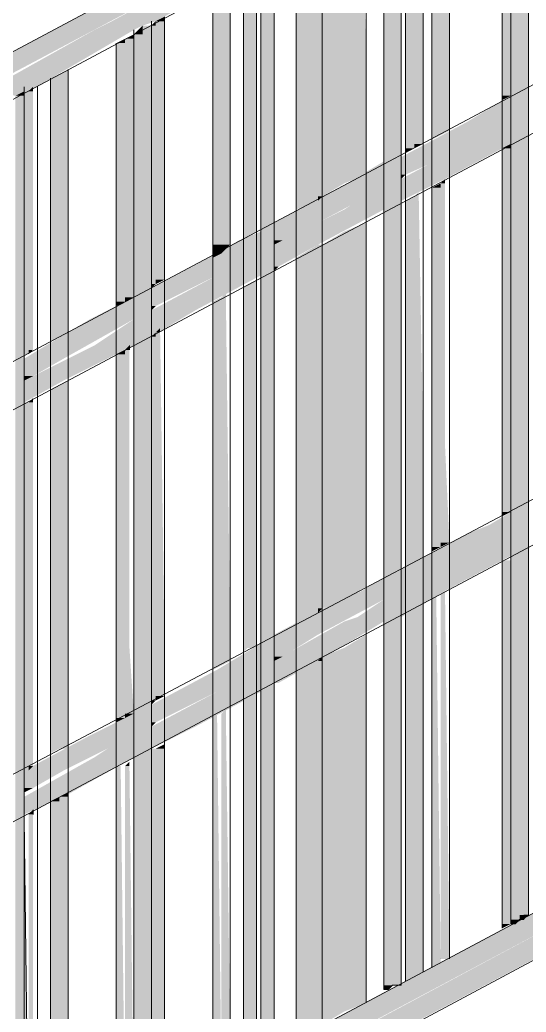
# Model space of a CAD drawing. Header units: millimetres. Extents: x -11345 to 411485, y -9810 to 73012.
# Drawn here: x 114604 to 115093, y -2140 to -1182 of the extents above; entities that cross this region are included whole.
import ezdxf

# ---------------------------------------------------------------- set-up
doc = ezdxf.new("R2010")
doc.units = ezdxf.units.MM
doc.layers.add('PDF _Ограждение', color=7, linetype='Continuous', true_color=0x7f7f7f)

msp = doc.modelspace()

# ---------------------------------------------------------------- hatches: boundary and pattern name
at = {"layer": 'PDF _Ограждение', "transparency": 33554559}
for points in [[(115018.73883, -1034.85652), (115001.80841, -1043.32173), (115001.80841, -1297.27809), (115018.73883, -1288.81288)], [(114824.03895, -1136.43906), (114819.80635, -1140.67167), (114819.80635, -1394.62803), (114824.03895, -1390.39543), (114832.50417, -1386.16282), (114832.50417, -1132.20646)], [(114650.50211, -1229.5564), (114633.57168, -1238.02161), (114633.57168, -1491.97797), (114650.50211, -1483.51276)], [(114984.87798, -1352.30197), (114976.41277, -1356.53458), (114976.41277, -1712.07349), (114993.3432, -1703.60827), (114993.3432, -1593.56052), (114989.11059, -1352.30197), (114989.11059, -1348.06937)], [(114824.03895, -1436.95409), (114819.80635, -1441.1867), (114819.80635, -1792.493), (114824.03895, -1788.2604), (114832.50417, -1788.2604), (114832.50417, -1432.72149)], [(114798.64332, -1449.65191), (114790.17811, -1453.88452), (114790.17811, -1809.42343), (114807.10853, -1800.95821), (114807.10853, -1788.2604), (114802.87592, -1449.65191), (114802.87592, -1445.41931)], [(114650.50211, -1530.07143), (114633.57168, -1538.53664), (114633.57168, -1889.84294), (114642.03689, -1885.61033), (114650.50211, -1885.61033)], [(114993.3432, -1745.93434), (114976.41277, -1754.39955), (114976.41277, -2109.93846), (114993.3432, -2101.47324)], [(114824.03895, -1834.81906), (114819.80635, -1839.05167), (114819.80635, -2194.59058), (114824.03895, -2190.35797), (114828.27156, -2190.35797), (114832.50417, -2186.12536), (114832.50417, -1830.58646)]]:
    msp.add_hatch(color=256, dxfattribs=at).paths.add_polyline_path(points)
h = msp.add_hatch(color=256, dxfattribs=at)
h.paths.add_polyline_path([(115006.04102, -1741.70173), (115006.04102, -1737.46912), (115001.80841, -1741.70173), (115001.80841, -2097.24064), (115010.27362, -2093.00803)])
h.paths.add_polyline_path([(115010.27362, -1737.46912), (115010.27362, -2088.77543), (115018.73883, -2088.77543), (115014.50623, -1737.46912), (115014.50623, -1733.23652)])
h = msp.add_hatch(color=256, dxfattribs=at)
h.paths.add_polyline_path([(114798.64332, -1851.74949), (114798.64332, -2207.28839), (114807.10853, -2203.05579), (114807.10853, -2173.42755), (114802.87592, -1851.74949), (114802.87592, -1847.51688)])
h.paths.add_polyline_path([(114794.41071, -1855.98209), (114794.41071, -1851.74949), (114790.17811, -1855.98209), (114790.17811, -2207.28839), (114798.64332, -2207.28839)])

# ---------------------------------------------------------------- linework, layer by layer
at = {"layer": 'PDF _Ограждение', "color": 7, "lineweight": 9}
for points in [[(114358.45229, -1386.16282), (115568.97762, -738.5741), (116055.72732, -738.5741), (116055.72732, -721.64367), (116055.72732, -700.48064), (115556.2798, -700.48064), (114358.45229, -1339.60415), (114358.45229, -1343.83676), (114358.45229, -1348.06937), (114358.45229, -1352.30197), (114358.45229, -1356.53458), (114358.45229, -1360.76718), (114358.45229, -1369.2324), (114358.45229, -1373.465), (114358.45229, -1377.69761), (114358.45229, -1381.93022), (114278.03277, -1381.93022), (114278.03277, -1360.76718), (114278.03277, -1339.60415)], [(115094.92574, -988.29785), (115094.92574, -2046.44936), (115090.69314, -2046.44936), (115090.69314, -2050.68197), (115086.46053, -2050.68197), (115082.22792, -2054.91458), (115077.99532, -2054.91458), (115077.99532, -996.76306)], [(114972.18017, -1051.78694), (114972.18017, -2109.93846), (114972.18017, -2114.17106), (114967.94756, -2114.17106), (114963.71495, -2114.17106), (114959.48235, -2118.40367), (114955.24974, -2118.40367), (114955.24974, -1060.25216)], [(114849.43459, -1115.27603), (114849.43459, -2177.66015), (114845.20199, -2177.66015), (114845.20199, -2181.89276), (114840.96938, -2181.89276), (114836.73677, -2186.12536), (114836.73677, -1123.74125)], [(114730.92162, -1182.99773), (114730.92162, -2241.14924), (114726.68902, -2241.14924), (114726.68902, -2245.38185), (114722.45641, -2245.38185), (114718.2238, -2249.61446), (114713.9912, -2249.61446), (114713.9912, -1191.46294)], [(114608.17605, -1246.48682), (114608.17605, -2304.63833), (114608.17605, -2308.87094), (114603.94344, -2308.87094), (114599.71083, -2308.87094), (114595.47823, -2313.10355), (114591.24562, -2313.10355), (114591.24562, -1254.95203)], [(116055.72732, -1800.95821), (115556.2798, -1800.95821), (114358.45229, -2440.08173)], [(114358.45229, -2486.64039), (115568.97762, -1839.05167), (116055.72732, -1839.05167)], [(115001.80841, -2097.24064), (115001.80841, -2097.24064)], [(114976.41277, -2109.93846), (114976.41277, -2109.93846)]]:
    msp.add_lwpolyline(points, dxfattribs=at)
at = {"layer": 'PDF _Ограждение', "color": 7, "lineweight": 9, "ltscale": 1.212939}
for points in [[(115547.81459, -1005.22828), (114388.08053, -1623.18876)], [(114388.08053, -1669.74743), (115564.74501, -1043.32173)], [(115547.81459, -1407.32585), (114388.08053, -2021.05373)], [(114388.08053, -2067.6124), (115564.74501, -1441.1867)]]:
    msp.add_lwpolyline(points, dxfattribs=at)
at = {"layer": 'PDF _Ограждение', "color": 7, "lineweight": 9, "ltscale": 3.555878}
for points in [[(115069.53011, -1005.22828), (115069.53011, -2059.14718)], [(115018.73883, -1034.85652), (115018.73883, -2088.77543)], [(115001.80841, -2097.24064), (115001.80841, -1043.32173)], [(114993.3432, -2101.47324), (114993.3432, -1047.55434)], [(114972.18017, -2109.93846), (114972.18017, -1056.01955)], [(114976.41277, -1056.01955), (114976.41277, -2109.93846)], [(114955.24974, -1064.48476), (114955.24974, -2118.40367)], [(114938.31932, -1077.18258), (114938.31932, -2131.10149)], [(114895.99326, -2253.84706), (114895.99326, -1098.34561)], [(114870.59762, -1111.04343), (114870.59762, -2164.96233)], [(114849.43459, -2177.66015), (114849.43459, -1123.74125)], [(114832.50417, -1132.20646), (114832.50417, -2186.12536)], [(114836.73677, -1132.20646), (114836.73677, -2186.12536)], [(114807.10853, -2203.05579), (114807.10853, -1144.90428)], [(114819.80635, -2194.59058), (114819.80635, -1140.67167)], [(114790.17811, -1153.36949), (114790.17811, -2211.521)], [(114743.61944, -1178.76512), (114743.61944, -2232.68403)], [(114697.06077, -1204.16076), (114697.06077, -2258.07967)], [(114650.50211, -1229.5564), (114650.50211, -2283.4753)], [(114633.57168, -2291.94052), (114633.57168, -1238.02161)], [(114620.87386, -2300.40573), (114620.87386, -1246.48682)]]:
    msp.add_lwpolyline(points, dxfattribs=at)
msp.add_lwpolyline([(114713.9912, -2249.61446), (114713.9912, -1195.69555)], close=True, dxfattribs=at)
at = {"layer": 'PDF _Ограждение', "lineweight": 0}
for points in [[(115077.99532, -1254.95203), (115077.99532, -1254.95203), (115077.99532, -1254.95203)], [(114972.18017, -1356.53458), (114972.18017, -1356.53458), (114972.18017, -1356.53458)], [(114730.92162, -1487.74537), (114730.92162, -1487.74537), (114730.92162, -1487.74537)], [(114608.17605, -1551.23446), (114608.17605, -1551.23446), (114608.17605, -1551.23446)], [(115077.99532, -1657.04961), (115077.99532, -1657.04961), (115077.99532, -1657.04961)], [(115077.99532, -1703.60827), (115077.99532, -1703.60827), (115077.99532, -1703.60827)], [(114972.18017, -1758.63215), (114972.18017, -1758.63215), (114972.18017, -1758.63215)], [(114730.92162, -1885.61033), (114730.92162, -1885.61033), (114730.92162, -1885.61033)], [(115069.53011, -2059.14718), (115069.53011, -2059.14718), (115069.53011, -2059.14718)], [(115077.99532, -2054.91458), (115077.99532, -2054.91458), (115077.99532, -2054.91458)], [(115010.27362, -2088.77543), (115010.27362, -2088.77543), (115010.27362, -2088.77543)], [(115001.80841, -2097.24064), (115001.80841, -2097.24064), (115001.80841, -2097.24064)], [(114976.41277, -2109.93846), (114976.41277, -2109.93846), (114976.41277, -2109.93846)]]:
    msp.add_lwpolyline(points, close=True, dxfattribs=at)
for points in [[(114709.75859, -1500.44318), (114709.75859, -1496.21058), (114709.75859, -1500.44318)], [(114743.61944, -1885.61033), (114743.61944, -1881.37773), (114743.61944, -1885.61033)], [(114616.64126, -1949.09943), (114616.64126, -1944.86682), (114616.64126, -1949.09943)], [(114612.40865, -2287.70791), (114608.17605, -1953.33203), (114612.40865, -2287.70791)]]:
    msp.add_lwpolyline(points, dxfattribs=at)
at = {"layer": 'PDF _Ограждение', "transparency": 33554559}
for points in [[(115518.18635, -721.64367), (114396.54574, -1339.60415), (114358.45229, -1339.60415)], [(115560.51241, -721.64367), (115518.18635, -721.64367), (114396.54574, -1339.60415)], [(115094.92574, -996.76306), (115086.46053, -996.76306), (115094.92574, -2046.44936)], [(115086.46053, -996.76306), (115094.92574, -2046.44936), (115086.46053, -2046.44936)], [(115077.99532, -1005.22828), (115069.53011, -1005.22828), (115077.99532, -1208.39337)], [(115069.53011, -1005.22828), (115077.99532, -1208.39337), (115069.53011, -1208.39337)], [(115086.46053, -1000.99567), (115077.99532, -1000.99567), (115086.46053, -2050.68197)], [(115077.99532, -1000.99567), (115086.46053, -2050.68197), (115077.99532, -2050.68197)], [(114993.3432, -1051.78694), (114984.87798, -1051.78694), (114993.3432, -1208.39337)], [(114984.87798, -1051.78694), (114993.3432, -1208.39337), (114984.87798, -1208.39337)], [(114972.18017, -1060.25216), (114963.71495, -1060.25216), (114972.18017, -2114.17106)], [(114963.71495, -1060.25216), (114972.18017, -2114.17106), (114963.71495, -2114.17106)], [(114984.87798, -1056.01955), (114976.41277, -1056.01955), (114984.87798, -1208.39337)], [(114976.41277, -1056.01955), (114984.87798, -1208.39337), (114976.41277, -1208.39337)], [(114963.71495, -1064.48476), (114955.24974, -1064.48476), (114963.71495, -2114.17106)], [(114955.24974, -1064.48476), (114963.71495, -2114.17106), (114955.24974, -2114.17106)], [(114934.08671, -1085.64779), (114917.15629, -1085.64779), (114938.31932, -1208.39337)], [(114917.15629, -1085.64779), (114938.31932, -1208.39337), (114917.15629, -1208.39337)], [(114917.15629, -1098.34561), (114895.99326, -1098.34561), (114917.15629, -1208.39337)], [(114895.99326, -1098.34561), (114917.15629, -1208.39337), (114895.99326, -1208.39337)], [(114891.76065, -1111.04343), (114870.59762, -1111.04343), (114891.76065, -1208.39337)], [(114870.59762, -1111.04343), (114891.76065, -1208.39337), (114870.59762, -1208.39337)], [(114895.99326, -1102.57822), (114891.76065, -1102.57822), (114895.99326, -1208.39337)], [(114891.76065, -1102.57822), (114895.99326, -1208.39337), (114891.76065, -1208.39337)], [(114794.41071, -1127.97385), (114735.15423, -1182.99773), (114692.82817, -1182.99773)], [(114836.73677, -1127.97385), (114794.41071, -1127.97385), (114735.15423, -1182.99773)], [(114849.43459, -1123.74125), (114845.20199, -1123.74125), (114849.43459, -2177.66015)], [(114845.20199, -1123.74125), (114849.43459, -2177.66015), (114845.20199, -2177.66015)], [(114845.20199, -1132.20646), (114836.73677, -1132.20646), (114845.20199, -2181.89276)], [(114836.73677, -1132.20646), (114845.20199, -2181.89276), (114836.73677, -2181.89276)], [(114798.64332, -1149.13688), (114798.64332, -1398.86064), (114807.10853, -1398.86064)], [(114798.64332, -1149.13688), (114807.10853, -1149.13688), (114807.10853, -1398.86064)], [(114798.64332, -1153.36949), (114790.17811, -1153.36949), (114798.64332, -1398.86064)], [(114790.17811, -1153.36949), (114798.64332, -1398.86064), (114790.17811, -1398.86064)], [(114743.61944, -1178.76512), (114743.61944, -1182.99773), (114735.15423, -1182.99773)], [(114684.36296, -1187.23034), (114713.9912, -1191.46294), (114675.89774, -1191.46294)], [(114692.82817, -1182.99773), (114722.45641, -1187.23034), (114684.36296, -1187.23034)], [(114722.45641, -1187.23034), (114684.36296, -1187.23034), (114713.9912, -1191.46294)], [(114735.15423, -1182.99773), (114692.82817, -1182.99773), (114722.45641, -1187.23034)], [(114722.45641, -1187.23034), (114722.45641, -1195.69555), (114713.9912, -1195.69555)], [(114730.92162, -1187.23034), (114722.45641, -1187.23034), (114722.45641, -1187.23034)], [(114730.92162, -1187.23034), (114722.45641, -1187.23034), (114730.92162, -2241.14924)], [(114722.45641, -1187.23034), (114730.92162, -2241.14924), (114722.45641, -2241.14924)], [(114735.15423, -1182.99773), (114735.15423, -1187.23034), (114730.92162, -1187.23034)], [(114735.15423, -1187.23034), (114730.92162, -1187.23034), (114735.15423, -1398.86064)], [(114730.92162, -1187.23034), (114735.15423, -1398.86064), (114730.92162, -1398.86064)], [(114743.61944, -1182.99773), (114735.15423, -1182.99773), (114743.61944, -1398.86064)], [(114735.15423, -1182.99773), (114743.61944, -1398.86064), (114735.15423, -1398.86064)], [(114675.89774, -1191.46294), (114612.40865, -1250.71943), (114570.08259, -1250.71943)], [(114713.9912, -1191.46294), (114675.89774, -1191.46294), (114612.40865, -1250.71943)], [(114713.9912, -1195.69555), (114713.9912, -1199.92815), (114705.52599, -1199.92815)], [(114722.45641, -1195.69555), (114713.9912, -1195.69555), (114722.45641, -2245.38185)], [(114713.9912, -1195.69555), (114722.45641, -2245.38185), (114713.9912, -2245.38185)], [(114705.52599, -1199.92815), (114705.52599, -1204.16076), (114697.06077, -1204.16076)], [(114705.52599, -1204.16076), (114697.06077, -1204.16076), (114705.52599, -1398.86064)], [(114697.06077, -1204.16076), (114705.52599, -1398.86064), (114697.06077, -1398.86064)], [(114713.9912, -1199.92815), (114705.52599, -1199.92815), (114713.9912, -1398.86064)], [(114705.52599, -1199.92815), (114713.9912, -1398.86064), (114705.52599, -1398.86064)], [(114870.59762, -1208.39337), (114870.59762, -1356.53458), (114891.76065, -1356.53458)], [(114870.59762, -1208.39337), (114891.76065, -1208.39337), (114891.76065, -1356.53458)], [(114891.76065, -1208.39337), (114891.76065, -1352.30197), (114895.99326, -1352.30197)], [(114891.76065, -1208.39337), (114895.99326, -1208.39337), (114895.99326, -1352.30197)], [(114895.99326, -1208.39337), (114895.99326, -1339.60415), (114917.15629, -1339.60415)], [(114895.99326, -1208.39337), (114917.15629, -1208.39337), (114917.15629, -1339.60415)], [(114917.15629, -1208.39337), (114917.15629, -1331.13894), (114938.31932, -1331.13894)], [(114917.15629, -1208.39337), (114938.31932, -1208.39337), (114938.31932, -1331.13894)], [(114976.41277, -1208.39337), (114976.41277, -1305.74331), (114984.87798, -1305.74331)], [(114976.41277, -1208.39337), (114984.87798, -1208.39337), (114984.87798, -1305.74331)], [(114984.87798, -1208.39337), (114984.87798, -1301.5107), (114993.3432, -1301.5107)], [(114984.87798, -1208.39337), (114993.3432, -1208.39337), (114993.3432, -1301.5107)], [(115069.53011, -1208.39337), (115069.53011, -1254.95203), (115077.99532, -1254.95203)], [(115069.53011, -1208.39337), (115077.99532, -1208.39337), (115077.99532, -1254.95203)], [(115077.99532, -1208.39337), (115077.99532, -1254.95203), (115077.99532, -1254.95203)], [(114612.40865, -1250.71943), (114570.08259, -1250.71943), (114599.71083, -1254.95203)], [(114608.17605, -1250.71943), (114608.17605, -1254.95203), (114599.71083, -1254.95203)], [(114608.17605, -1254.95203), (114599.71083, -1254.95203), (114608.17605, -2173.42755)], [(114599.71083, -1254.95203), (114608.17605, -2173.42755), (114599.71083, -2173.42755)], [(114612.40865, -1250.71943), (114608.17605, -1250.71943), (114608.17605, -1250.71943)], [(114612.40865, -1250.71943), (114608.17605, -1250.71943), (114612.40865, -1487.74537)], [(114608.17605, -1250.71943), (114612.40865, -1487.74537), (114608.17605, -1487.74537)], [(114616.64126, -1246.48682), (114616.64126, -1250.71943), (114612.40865, -1250.71943)], [(114616.64126, -1250.71943), (114612.40865, -1250.71943), (114616.64126, -1398.86064)], [(114612.40865, -1250.71943), (114616.64126, -1398.86064), (114612.40865, -1398.86064)], [(115077.99532, -1254.95203), (115077.99532, -1267.64985), (115056.83229, -1267.64985)], [(115069.53011, -1254.95203), (115077.99532, -1254.95203), (115069.53011, -1259.18464)], [(115056.83229, -1267.64985), (115077.99532, -1280.34767), (115035.66926, -1280.34767)], [(115077.99532, -1267.64985), (115056.83229, -1267.64985), (115077.99532, -1280.34767)], [(115035.66926, -1280.34767), (115014.50623, -1314.20852), (114972.18017, -1314.20852)], [(115077.99532, -1280.34767), (115035.66926, -1280.34767), (115014.50623, -1314.20852)], [(115077.99532, -1280.34767), (115077.99532, -1293.04549), (115052.59968, -1293.04549)], [(115052.59968, -1293.04549), (115077.99532, -1301.5107), (115035.66926, -1301.5107)], [(115077.99532, -1293.04549), (115052.59968, -1293.04549), (115077.99532, -1301.5107)], [(115035.66926, -1301.5107), (115014.50623, -1335.37155), (114972.18017, -1335.37155)], [(114984.87798, -1301.5107), (114993.3432, -1301.5107), (114984.87798, -1305.74331)], [(115077.99532, -1301.5107), (115035.66926, -1301.5107), (115014.50623, -1335.37155)], [(115077.99532, -1301.5107), (115077.99532, -1305.74331), (115069.53011, -1305.74331)], [(114976.41277, -1305.74331), (114984.87798, -1305.74331), (114976.41277, -1309.97591)], [(115077.99532, -1305.74331), (115069.53011, -1305.74331), (115077.99532, -1593.56052)], [(115069.53011, -1305.74331), (115077.99532, -1593.56052), (115069.53011, -1593.56052)], [(114955.24974, -1318.44112), (114955.24974, -1331.13894), (114934.08671, -1331.13894)], [(114972.18017, -1314.20852), (114972.18017, -1331.13894), (114976.41277, -1331.13894)], [(114972.18017, -1314.20852), (115014.50623, -1314.20852), (114976.41277, -1331.13894)], [(114934.08671, -1331.13894), (114955.24974, -1343.83676), (114912.92368, -1343.83676)], [(114917.15629, -1331.13894), (114938.31932, -1331.13894), (114917.15629, -1339.60415)], [(114955.24974, -1331.13894), (114934.08671, -1331.13894), (114955.24974, -1343.83676)], [(114972.18017, -1331.13894), (114976.41277, -1331.13894), (114972.18017, -1335.37155)], [(114895.99326, -1339.60415), (114917.15629, -1339.60415), (114895.99326, -1352.30197)], [(115014.50623, -1335.37155), (114972.18017, -1335.37155), (114972.18017, -1356.53458)], [(114972.18017, -1335.37155), (114972.18017, -1356.53458), (114972.18017, -1356.53458)], [(115010.27362, -1339.60415), (115010.27362, -1343.83676), (115001.80841, -1343.83676)], [(115014.50623, -1335.37155), (115014.50623, -1339.60415), (115010.27362, -1339.60415)], [(115014.50623, -1339.60415), (115010.27362, -1339.60415), (115014.50623, -1593.56052)], [(115010.27362, -1339.60415), (115014.50623, -1593.56052), (115010.27362, -1593.56052)], [(114912.92368, -1343.83676), (114891.76065, -1377.69761), (114849.43459, -1377.69761)], [(114955.24974, -1343.83676), (114912.92368, -1343.83676), (114891.76065, -1377.69761)], [(114955.24974, -1343.83676), (114955.24974, -1356.53458), (114929.85411, -1356.53458)], [(115010.27362, -1343.83676), (115001.80841, -1343.83676), (115010.27362, -1593.56052)], [(115001.80841, -1343.83676), (115010.27362, -1593.56052), (115001.80841, -1593.56052)], [(114870.59762, -1356.53458), (114891.76065, -1356.53458), (114870.59762, -1364.99979)], [(114891.76065, -1352.30197), (114895.99326, -1352.30197), (114891.76065, -1356.53458)], [(114929.85411, -1356.53458), (114955.24974, -1364.99979), (114917.15629, -1364.99979)], [(114955.24974, -1356.53458), (114929.85411, -1356.53458), (114955.24974, -1364.99979)], [(114917.15629, -1364.99979), (114891.76065, -1398.86064), (114849.43459, -1398.86064)], [(114955.24974, -1364.99979), (114917.15629, -1364.99979), (114891.76065, -1398.86064)], [(114849.43459, -1377.69761), (114849.43459, -1394.62803), (114857.8998, -1394.62803)], [(114849.43459, -1377.69761), (114891.76065, -1377.69761), (114857.8998, -1394.62803)], [(114938.31932, -1377.69761), (114938.31932, -1386.16282), (114917.15629, -1386.16282)], [(114836.73677, -1386.16282), (114836.73677, -1394.62803), (114815.57374, -1394.62803)], [(114917.15629, -1386.16282), (114917.15629, -1398.86064), (114895.99326, -1398.86064)], [(114938.31932, -1386.16282), (114917.15629, -1386.16282), (114938.31932, -1593.56052)], [(114917.15629, -1386.16282), (114938.31932, -1593.56052), (114917.15629, -1593.56052)], [(114612.40865, -1398.86064), (114612.40865, -1500.44318), (114616.64126, -1500.44318)], [(114612.40865, -1398.86064), (114616.64126, -1398.86064), (114616.64126, -1500.44318)], [(114697.06077, -1398.86064), (114697.06077, -1453.88452), (114705.52599, -1453.88452)], [(114697.06077, -1398.86064), (114705.52599, -1398.86064), (114705.52599, -1453.88452)], [(114705.52599, -1398.86064), (114705.52599, -1449.65191), (114713.9912, -1449.65191)], [(114705.52599, -1398.86064), (114713.9912, -1398.86064), (114713.9912, -1449.65191)], [(114730.92162, -1398.86064), (114730.92162, -1436.95409), (114735.15423, -1436.95409)], [(114730.92162, -1398.86064), (114735.15423, -1398.86064), (114735.15423, -1436.95409)], [(114735.15423, -1398.86064), (114735.15423, -1432.72149), (114743.61944, -1432.72149)], [(114735.15423, -1398.86064), (114743.61944, -1398.86064), (114743.61944, -1432.72149)], [(114790.17811, -1398.86064), (114790.17811, -1407.32585), (114798.64332, -1407.32585)], [(114790.17811, -1398.86064), (114798.64332, -1398.86064), (114798.64332, -1407.32585)], [(114815.57374, -1394.62803), (114836.73677, -1407.32585), (114794.41071, -1407.32585)], [(114798.64332, -1398.86064), (114807.10853, -1398.86064), (114798.64332, -1407.32585)], [(114836.73677, -1394.62803), (114815.57374, -1394.62803), (114836.73677, -1407.32585)], [(114849.43459, -1394.62803), (114857.8998, -1394.62803), (114849.43459, -1398.86064)], [(114849.43459, -1398.86064), (114849.43459, -1420.02367), (114853.6672, -1420.02367)], [(114849.43459, -1398.86064), (114891.76065, -1398.86064), (114853.6672, -1420.02367)], [(114891.76065, -1398.86064), (114891.76065, -1411.55846), (114870.59762, -1411.55846)], [(114895.99326, -1398.86064), (114891.76065, -1398.86064), (114891.76065, -1398.86064)], [(114895.99326, -1398.86064), (114891.76065, -1398.86064), (114895.99326, -1593.56052)], [(114891.76065, -1398.86064), (114895.99326, -1593.56052), (114891.76065, -1593.56052)], [(114917.15629, -1398.86064), (114895.99326, -1398.86064), (114917.15629, -1593.56052)], [(114895.99326, -1398.86064), (114917.15629, -1593.56052), (114895.99326, -1593.56052)], [(114794.41071, -1407.32585), (114769.01508, -1441.1867), (114730.92162, -1441.1867)], [(114836.73677, -1407.32585), (114794.41071, -1407.32585), (114769.01508, -1441.1867)], [(114790.17811, -1407.32585), (114798.64332, -1407.32585), (114790.17811, -1411.55846)], [(114836.73677, -1407.32585), (114836.73677, -1420.02367), (114811.34114, -1420.02367)], [(114891.76065, -1411.55846), (114870.59762, -1411.55846), (114891.76065, -1593.56052)], [(114870.59762, -1411.55846), (114891.76065, -1593.56052), (114870.59762, -1593.56052)], [(114811.34114, -1420.02367), (114836.73677, -1428.48888), (114794.41071, -1428.48888)], [(114836.73677, -1420.02367), (114811.34114, -1420.02367), (114836.73677, -1428.48888)], [(114849.43459, -1420.02367), (114853.6672, -1420.02367), (114849.43459, -1424.25628)], [(114794.41071, -1428.48888), (114773.24768, -1462.34973), (114730.92162, -1462.34973)], [(114730.92162, -1436.95409), (114735.15423, -1436.95409), (114730.92162, -1441.1867)], [(114735.15423, -1432.72149), (114743.61944, -1432.72149), (114735.15423, -1436.95409)], [(114836.73677, -1428.48888), (114794.41071, -1428.48888), (114773.24768, -1462.34973)], [(114730.92162, -1441.1867), (114730.92162, -1458.11712), (114735.15423, -1458.11712)], [(114730.92162, -1441.1867), (114769.01508, -1441.1867), (114735.15423, -1458.11712)], [(114713.9912, -1449.65191), (114713.9912, -1458.11712), (114697.06077, -1458.11712)], [(114697.06077, -1453.88452), (114705.52599, -1453.88452), (114697.06077, -1458.11712)], [(114705.52599, -1449.65191), (114713.9912, -1449.65191), (114705.52599, -1453.88452)], [(114697.06077, -1458.11712), (114713.9912, -1470.81494), (114671.66514, -1470.81494)], [(114713.9912, -1458.11712), (114697.06077, -1458.11712), (114713.9912, -1470.81494)], [(114730.92162, -1458.11712), (114735.15423, -1458.11712), (114730.92162, -1462.34973)], [(114773.24768, -1462.34973), (114730.92162, -1462.34973), (114730.92162, -1487.74537)], [(114730.92162, -1462.34973), (114730.92162, -1487.74537), (114730.92162, -1487.74537)], [(114671.66514, -1470.81494), (114646.2695, -1508.9084), (114608.17605, -1508.9084)], [(114713.9912, -1470.81494), (114671.66514, -1470.81494), (114646.2695, -1508.9084)], [(114713.9912, -1470.81494), (114713.9912, -1487.74537), (114688.59556, -1487.74537)], [(114735.15423, -1483.51276), (114735.15423, -1487.74537), (114730.92162, -1487.74537)], [(114739.38683, -1479.28015), (114739.38683, -1483.51276), (114735.15423, -1483.51276)], [(114739.38683, -1483.51276), (114735.15423, -1483.51276), (114743.61944, -1788.2604)], [(114735.15423, -1483.51276), (114743.61944, -1788.2604), (114735.15423, -1788.2604)], [(114612.40865, -1504.67579), (114608.17605, -1504.67579), (114608.17605, -1487.74537)], [(114608.17605, -1487.74537), (114612.40865, -1487.74537), (114612.40865, -1504.67579)], [(114688.59556, -1487.74537), (114713.9912, -1496.21058), (114675.89774, -1496.21058)], [(114713.9912, -1487.74537), (114688.59556, -1487.74537), (114713.9912, -1496.21058)], [(114735.15423, -1487.74537), (114730.92162, -1487.74537), (114735.15423, -1788.2604)], [(114730.92162, -1487.74537), (114735.15423, -1788.2604), (114730.92162, -1788.2604)], [(114675.89774, -1496.21058), (114646.2695, -1530.07143), (114608.17605, -1530.07143)], [(114612.40865, -1504.67579), (114612.40865, -1504.67579), (114608.17605, -1504.67579)], [(114612.40865, -1500.44318), (114616.64126, -1500.44318), (114612.40865, -1504.67579)], [(114713.9912, -1496.21058), (114675.89774, -1496.21058), (114646.2695, -1530.07143)], [(114705.52599, -1500.44318), (114705.52599, -1504.67579), (114697.06077, -1504.67579)], [(114705.52599, -1504.67579), (114697.06077, -1504.67579), (114705.52599, -1788.2604)], [(114697.06077, -1504.67579), (114705.52599, -1788.2604), (114697.06077, -1788.2604)], [(114709.75859, -1496.21058), (114709.75859, -1500.44318), (114705.52599, -1500.44318)], [(114709.75859, -1500.44318), (114705.52599, -1500.44318), (114709.75859, -1788.2604)], [(114705.52599, -1500.44318), (114709.75859, -1788.2604), (114705.52599, -1788.2604)], [(114608.17605, -1508.9084), (114608.17605, -1525.83882), (114616.64126, -1525.83882)], [(114608.17605, -1508.9084), (114646.2695, -1508.9084), (114616.64126, -1525.83882)], [(114608.17605, -1525.83882), (114616.64126, -1525.83882), (114608.17605, -1530.07143)], [(114646.2695, -1530.07143), (114608.17605, -1530.07143), (114608.17605, -1551.23446)], [(114608.17605, -1530.07143), (114608.17605, -1551.23446), (114608.17605, -1551.23446)], [(114612.40865, -1551.23446), (114608.17605, -1551.23446), (114608.17605, -1551.23446)], [(114612.40865, -1551.23446), (114608.17605, -1551.23446), (114612.40865, -1788.2604)], [(114608.17605, -1551.23446), (114612.40865, -1788.2604), (114608.17605, -1788.2604)], [(114616.64126, -1547.00185), (114616.64126, -1551.23446), (114612.40865, -1551.23446)], [(114616.64126, -1551.23446), (114612.40865, -1551.23446), (114616.64126, -1788.2604)], [(114612.40865, -1551.23446), (114616.64126, -1788.2604), (114612.40865, -1788.2604)], [(114870.59762, -1593.56052), (114870.59762, -1754.39955), (114891.76065, -1754.39955)], [(114870.59762, -1593.56052), (114891.76065, -1593.56052), (114891.76065, -1754.39955)], [(114891.76065, -1593.56052), (114891.76065, -1750.16694), (114895.99326, -1750.16694)], [(114891.76065, -1593.56052), (114895.99326, -1593.56052), (114895.99326, -1750.16694)], [(114895.99326, -1593.56052), (114895.99326, -1741.70173), (114917.15629, -1741.70173)], [(114895.99326, -1593.56052), (114917.15629, -1593.56052), (114917.15629, -1741.70173)], [(114917.15629, -1593.56052), (114917.15629, -1729.00391), (114938.31932, -1729.00391)], [(114917.15629, -1593.56052), (114938.31932, -1593.56052), (114938.31932, -1729.00391)], [(115001.80841, -1593.56052), (115001.80841, -1690.91046), (115010.27362, -1690.91046)], [(115001.80841, -1593.56052), (115010.27362, -1593.56052), (115010.27362, -1690.91046)], [(115010.27362, -1593.56052), (115010.27362, -1686.67785), (115018.73883, -1686.67785)], [(115010.27362, -1593.56052), (115014.50623, -1593.56052), (115018.73883, -1686.67785)], [(115069.53011, -1593.56052), (115069.53011, -1657.04961), (115077.99532, -1657.04961)], [(115069.53011, -1593.56052), (115077.99532, -1593.56052), (115077.99532, -1657.04961)], [(115077.99532, -1593.56052), (115077.99532, -1657.04961), (115077.99532, -1657.04961)], [(115077.99532, -1657.04961), (115077.99532, -1669.74743), (115056.83229, -1669.74743)], [(115069.53011, -1657.04961), (115077.99532, -1657.04961), (115069.53011, -1661.28221)], [(115056.83229, -1669.74743), (115077.99532, -1678.21264), (115035.66926, -1678.21264)], [(115077.99532, -1669.74743), (115056.83229, -1669.74743), (115077.99532, -1678.21264)], [(115035.66926, -1678.21264), (115014.50623, -1712.07349), (114972.18017, -1712.07349)], [(115010.27362, -1686.67785), (115018.73883, -1686.67785), (115010.27362, -1690.91046)], [(115077.99532, -1678.21264), (115035.66926, -1678.21264), (115014.50623, -1712.07349)], [(115077.99532, -1678.21264), (115077.99532, -1690.91046), (115052.59968, -1690.91046)], [(115001.80841, -1690.91046), (115010.27362, -1690.91046), (115001.80841, -1695.14306)], [(115052.59968, -1690.91046), (115077.99532, -1699.37567), (115035.66926, -1699.37567)], [(115077.99532, -1690.91046), (115052.59968, -1690.91046), (115077.99532, -1699.37567)], [(115035.66926, -1699.37567), (115014.50623, -1733.23652), (114972.18017, -1733.23652)], [(115077.99532, -1699.37567), (115035.66926, -1699.37567), (115014.50623, -1733.23652)], [(115077.99532, -1703.60827), (115069.53011, -1703.60827), (115069.53011, -1703.60827)], [(115077.99532, -1703.60827), (115069.53011, -1703.60827), (115077.99532, -2054.91458)], [(115069.53011, -1703.60827), (115077.99532, -2054.91458), (115069.53011, -2054.91458)], [(114976.41277, -1733.23652), (114972.18017, -1733.23652), (114972.18017, -1712.07349)], [(114972.18017, -1712.07349), (115014.50623, -1712.07349), (114976.41277, -1733.23652)], [(114955.24974, -1720.5387), (114955.24974, -1733.23652), (114934.08671, -1733.23652)], [(114934.08671, -1733.23652), (114955.24974, -1741.70173), (114912.92368, -1741.70173)], [(114917.15629, -1729.00391), (114938.31932, -1729.00391), (114917.15629, -1741.70173)], [(114955.24974, -1733.23652), (114934.08671, -1733.23652), (114955.24974, -1741.70173)], [(114976.41277, -1733.23652), (114976.41277, -1733.23652), (114972.18017, -1733.23652)], [(115014.50623, -1733.23652), (114972.18017, -1733.23652), (114972.18017, -1758.63215)], [(114972.18017, -1733.23652), (114972.18017, -1758.63215), (114972.18017, -1758.63215)], [(114912.92368, -1741.70173), (114891.76065, -1775.56258), (114849.43459, -1775.56258)], [(114955.24974, -1741.70173), (114912.92368, -1741.70173), (114891.76065, -1775.56258)], [(114895.99326, -1741.70173), (114917.15629, -1741.70173), (114895.99326, -1750.16694)], [(114955.24974, -1741.70173), (114955.24974, -1758.63215), (114929.85411, -1758.63215)], [(114891.76065, -1750.16694), (114895.99326, -1750.16694), (114891.76065, -1754.39955)], [(114917.15629, -1762.86476), (114891.76065, -1800.95821), (114849.43459, -1800.95821)], [(114870.59762, -1754.39955), (114891.76065, -1754.39955), (114870.59762, -1767.09737)], [(114955.24974, -1762.86476), (114917.15629, -1762.86476), (114891.76065, -1800.95821)], [(114929.85411, -1758.63215), (114955.24974, -1762.86476), (114917.15629, -1762.86476)], [(114955.24974, -1758.63215), (114929.85411, -1758.63215), (114955.24974, -1762.86476)], [(114849.43459, -1775.56258), (114849.43459, -1796.72561), (114857.8998, -1796.72561)], [(114849.43459, -1775.56258), (114891.76065, -1775.56258), (114857.8998, -1796.72561)], [(114938.31932, -1775.56258), (114938.31932, -1788.2604), (114917.15629, -1788.2604)], [(114612.40865, -1906.77337), (114608.17605, -1906.77337), (114608.17605, -1788.2604)], [(114608.17605, -1788.2604), (114612.40865, -1788.2604), (114612.40865, -1906.77337)], [(114612.40865, -1788.2604), (114612.40865, -1902.54076), (114616.64126, -1902.54076)], [(114612.40865, -1788.2604), (114616.64126, -1788.2604), (114616.64126, -1902.54076)], [(114697.06077, -1788.2604), (114697.06077, -1855.98209), (114705.52599, -1855.98209)], [(114697.06077, -1788.2604), (114705.52599, -1788.2604), (114705.52599, -1855.98209)], [(114705.52599, -1788.2604), (114705.52599, -1851.74949), (114713.9912, -1851.74949)], [(114705.52599, -1788.2604), (114709.75859, -1788.2604), (114713.9912, -1851.74949)], [(114730.92162, -1788.2604), (114730.92162, -1839.05167), (114735.15423, -1839.05167)], [(114730.92162, -1788.2604), (114735.15423, -1788.2604), (114735.15423, -1839.05167)], [(114735.15423, -1788.2604), (114735.15423, -1834.81906), (114743.61944, -1834.81906)], [(114735.15423, -1788.2604), (114743.61944, -1788.2604), (114743.61944, -1834.81906)], [(114836.73677, -1784.02779), (114836.73677, -1796.72561), (114815.57374, -1796.72561)], [(114917.15629, -1788.2604), (114917.15629, -1796.72561), (114895.99326, -1796.72561)], [(114938.31932, -1788.2604), (114917.15629, -1788.2604), (114938.31932, -1978.72767)], [(114917.15629, -1788.2604), (114938.31932, -1978.72767), (114917.15629, -1978.72767)], [(114815.57374, -1796.72561), (114836.73677, -1809.42343), (114794.41071, -1809.42343)], [(114836.73677, -1796.72561), (114815.57374, -1796.72561), (114836.73677, -1809.42343)], [(114849.43459, -1796.72561), (114857.8998, -1796.72561), (114849.43459, -1800.95821)], [(114853.6672, -1822.12124), (114849.43459, -1822.12124), (114849.43459, -1800.95821)], [(114849.43459, -1800.95821), (114891.76065, -1800.95821), (114853.6672, -1822.12124)], [(114891.76065, -1800.95821), (114891.76065, -1809.42343), (114870.59762, -1809.42343)], [(114895.99326, -1796.72561), (114895.99326, -1800.95821), (114891.76065, -1800.95821)], [(114895.99326, -1800.95821), (114891.76065, -1800.95821), (114895.99326, -1978.72767)], [(114891.76065, -1800.95821), (114895.99326, -1978.72767), (114891.76065, -1978.72767)], [(114917.15629, -1796.72561), (114895.99326, -1796.72561), (114917.15629, -1978.72767)], [(114895.99326, -1796.72561), (114917.15629, -1978.72767), (114895.99326, -1978.72767)], [(114794.41071, -1809.42343), (114769.01508, -1843.28427), (114730.92162, -1843.28427)], [(114836.73677, -1809.42343), (114794.41071, -1809.42343), (114769.01508, -1843.28427)], [(114836.73677, -1809.42343), (114836.73677, -1822.12124), (114811.34114, -1822.12124)], [(114891.76065, -1809.42343), (114870.59762, -1809.42343), (114891.76065, -1978.72767)], [(114870.59762, -1809.42343), (114891.76065, -1978.72767), (114870.59762, -1978.72767)], [(114794.41071, -1830.58646), (114773.24768, -1864.4473), (114730.92162, -1864.4473)], [(114836.73677, -1830.58646), (114794.41071, -1830.58646), (114773.24768, -1864.4473)], [(114811.34114, -1822.12124), (114836.73677, -1830.58646), (114794.41071, -1830.58646)], [(114836.73677, -1822.12124), (114811.34114, -1822.12124), (114836.73677, -1830.58646)], [(114853.6672, -1822.12124), (114853.6672, -1822.12124), (114849.43459, -1822.12124)], [(114730.92162, -1839.05167), (114735.15423, -1839.05167), (114730.92162, -1843.28427)], [(114735.15423, -1834.81906), (114743.61944, -1834.81906), (114735.15423, -1839.05167)], [(114730.92162, -1843.28427), (114730.92162, -1860.2147), (114735.15423, -1860.2147)], [(114730.92162, -1843.28427), (114769.01508, -1843.28427), (114735.15423, -1860.2147)], [(114713.9912, -1851.74949), (114713.9912, -1860.2147), (114697.06077, -1860.2147)], [(114697.06077, -1855.98209), (114705.52599, -1855.98209), (114697.06077, -1860.2147)], [(114705.52599, -1851.74949), (114713.9912, -1851.74949), (114705.52599, -1855.98209)], [(114697.06077, -1860.2147), (114713.9912, -1872.91252), (114671.66514, -1872.91252)], [(114713.9912, -1860.2147), (114697.06077, -1860.2147), (114713.9912, -1872.91252)], [(114730.92162, -1860.2147), (114735.15423, -1860.2147), (114730.92162, -1864.4473)], [(114773.24768, -1864.4473), (114730.92162, -1864.4473), (114730.92162, -1885.61033)], [(114730.92162, -1864.4473), (114730.92162, -1885.61033), (114730.92162, -1885.61033)], [(114671.66514, -1872.91252), (114646.2695, -1906.77337), (114608.17605, -1906.77337)], [(114713.9912, -1872.91252), (114671.66514, -1872.91252), (114646.2695, -1906.77337)], [(114713.9912, -1872.91252), (114713.9912, -1885.61033), (114688.59556, -1885.61033)], [(114688.59556, -1885.61033), (114713.9912, -1894.07555), (114675.89774, -1894.07555)], [(114713.9912, -1885.61033), (114688.59556, -1885.61033), (114713.9912, -1894.07555)], [(114735.15423, -1885.61033), (114730.92162, -1885.61033), (114730.92162, -1885.61033)], [(114735.15423, -1885.61033), (114730.92162, -1885.61033), (114735.15423, -2236.91664)], [(114730.92162, -1885.61033), (114735.15423, -2236.91664), (114730.92162, -2236.91664)], [(114743.61944, -1881.37773), (114743.61944, -1885.61033), (114735.15423, -1885.61033)], [(114743.61944, -1885.61033), (114735.15423, -1885.61033), (114743.61944, -2173.42755)], [(114735.15423, -1885.61033), (114743.61944, -2173.42755), (114735.15423, -2173.42755)], [(114675.89774, -1894.07555), (114646.2695, -1932.169), (114608.17605, -1932.169)], [(114713.9912, -1894.07555), (114675.89774, -1894.07555), (114646.2695, -1932.169)], [(114612.40865, -1906.77337), (114612.40865, -1906.77337), (114608.17605, -1906.77337)], [(114608.17605, -1906.77337), (114608.17605, -1923.70379), (114616.64126, -1923.70379)], [(114608.17605, -1906.77337), (114646.2695, -1906.77337), (114616.64126, -1923.70379)], [(114612.40865, -1902.54076), (114616.64126, -1902.54076), (114612.40865, -1906.77337)], [(114701.29338, -1902.54076), (114697.06077, -1902.54076), (114697.06077, -1902.54076)], [(114701.29338, -1902.54076), (114697.06077, -1902.54076), (114705.52599, -2253.84706)], [(114697.06077, -1902.54076), (114705.52599, -2253.84706), (114697.06077, -2253.84706)], [(114709.75859, -1898.30815), (114709.75859, -1902.54076), (114705.52599, -1902.54076)], [(114709.75859, -1902.54076), (114705.52599, -1902.54076), (114713.9912, -2249.61446)], [(114705.52599, -1902.54076), (114713.9912, -2249.61446), (114705.52599, -2249.61446)], [(114608.17605, -1923.70379), (114616.64126, -1923.70379), (114608.17605, -1927.9364)], [(114608.17605, -1949.09943), (114608.17605, -1949.09943), (114608.17605, -1932.169)], [(114608.17605, -1949.09943), (114608.17605, -1932.169), (114646.2695, -1932.169)], [(114642.03689, -1932.169), (114642.03689, -1936.40161), (114633.57168, -1936.40161)], [(114650.50211, -1927.9364), (114650.50211, -1932.169), (114642.03689, -1932.169)], [(114650.50211, -1932.169), (114642.03689, -1932.169), (114650.50211, -2173.42755)], [(114642.03689, -1932.169), (114650.50211, -2173.42755), (114642.03689, -2173.42755)], [(114616.64126, -1944.86682), (114616.64126, -1949.09943), (114612.40865, -1949.09943)], [(114642.03689, -1936.40161), (114633.57168, -1936.40161), (114642.03689, -2287.70791)], [(114633.57168, -1936.40161), (114642.03689, -2287.70791), (114633.57168, -2287.70791)], [(114608.17605, -1949.09943), (114608.17605, -1953.33203), (114608.17605, -1953.33203)], [(114608.17605, -1949.09943), (114608.17605, -1953.33203), (114608.17605, -1953.33203)], [(114608.17605, -1953.33203), (114612.40865, -2287.70791), (114608.17605, -2287.70791)], [(114616.64126, -1949.09943), (114612.40865, -1949.09943), (114616.64126, -2300.40573)], [(114612.40865, -1949.09943), (114616.64126, -2300.40573), (114612.40865, -2300.40573)], [(114870.59762, -1978.72767), (114870.59762, -2156.49712), (114891.76065, -2156.49712)], [(114870.59762, -1978.72767), (114891.76065, -1978.72767), (114891.76065, -2156.49712)], [(114891.76065, -1978.72767), (114891.76065, -2152.26452), (114895.99326, -2152.26452)], [(114891.76065, -1978.72767), (114895.99326, -1978.72767), (114895.99326, -2152.26452)], [(114895.99326, -1978.72767), (114895.99326, -2139.5667), (114917.15629, -2139.5667)], [(114895.99326, -1978.72767), (114917.15629, -1978.72767), (114917.15629, -2139.5667)], [(114917.15629, -1978.72767), (114917.15629, -2131.10149), (114938.31932, -2131.10149)], [(114917.15629, -1978.72767), (114938.31932, -1978.72767), (114938.31932, -2131.10149)], [(115166.88004, -2008.35591), (114430.40659, -2423.1513), (114388.08053, -2423.1513)], [(115209.20611, -2008.35591), (115166.88004, -2008.35591), (114430.40659, -2423.1513)], [(115145.71701, -2042.21676), (114409.24356, -2457.01215), (114371.15011, -2457.01215)], [(115188.04308, -2042.21676), (115145.71701, -2042.21676), (114409.24356, -2457.01215)], [(115082.22792, -2054.91458), (115077.99532, -2054.91458), (115077.99532, -2050.68197)], [(115077.99532, -2050.68197), (115086.46053, -2050.68197), (115082.22792, -2054.91458)], [(115090.69314, -2050.68197), (115086.46053, -2050.68197), (115086.46053, -2046.44936)], [(115086.46053, -2046.44936), (115094.92574, -2046.44936), (115090.69314, -2050.68197)], [(115090.69314, -2050.68197), (115090.69314, -2050.68197), (115086.46053, -2050.68197)], [(115077.99532, -2054.91458), (115069.53011, -2054.91458), (115069.53011, -2059.14718)], [(115069.53011, -2054.91458), (115069.53011, -2059.14718), (115069.53011, -2059.14718)], [(115082.22792, -2054.91458), (115082.22792, -2054.91458), (115077.99532, -2054.91458)], [(114959.48235, -2118.40367), (114955.24974, -2118.40367), (114955.24974, -2114.17106)], [(114955.24974, -2114.17106), (114963.71495, -2114.17106), (114959.48235, -2118.40367)], [(114963.71495, -2114.17106), (114967.94756, -2114.17106), (114967.94756, -2114.17106)], [(114967.94756, -2114.17106), (114967.94756, -2114.17106), (114963.71495, -2114.17106)], [(114967.94756, -2114.17106), (114963.71495, -2114.17106), (114972.18017, -2114.17106)], [(114959.48235, -2118.40367), (114959.48235, -2118.40367), (114955.24974, -2118.40367)], [(114917.15629, -2131.10149), (114938.31932, -2131.10149), (114917.15629, -2139.5667)], [(114895.99326, -2139.5667), (114917.15629, -2139.5667), (114895.99326, -2152.26452)]]:
    msp.add_solid(points, dxfattribs=at)

doc.saveas('drawing.dxf')
